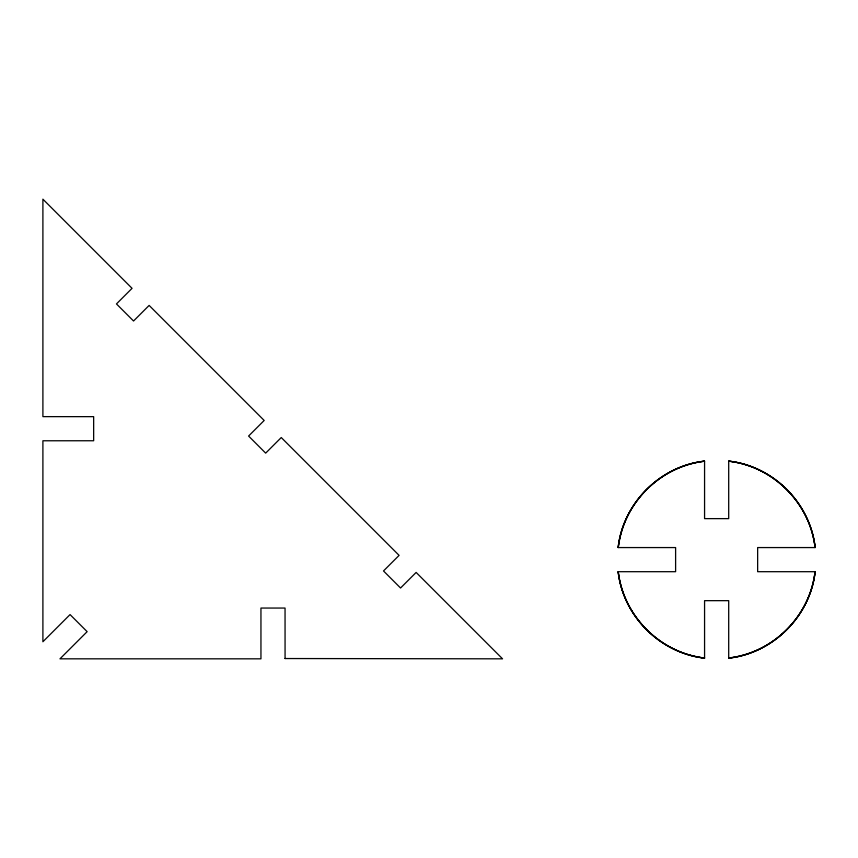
<?xml version="1.0" encoding="UTF-8"?>
<svg xmlns="http://www.w3.org/2000/svg" width="858" height="858" viewBox="0 0 858 858"><rect width="100%" height="100%" fill="white"/><g stroke="black" fill="none" stroke-linecap="round" stroke-linejoin="round"><path stroke-width="1.29" d="M618.178 547.565C622.844 503.474 660.478 465.84 704.568 461.175L704.568 518.629L728.699 518.629L728.699 461.175C772.801 465.84 810.435 503.474 815.1 547.565L757.646 547.565L757.646 571.696L815.1 571.696C810.435 615.797 772.801 653.431 728.699 658.097L728.699 600.664L704.568 600.664L704.568 658.097C660.478 653.378 622.887 615.797 618.178 571.696L675.611 571.696L675.611 547.565L618.178 547.565C622.908 503.474 660.478 465.905 704.568 461.175A99.163 99.163 0 0 0 618.307 547.415M728.699 658.097C772.801 653.367 810.37 615.797 815.1 571.696A99.163 99.163 0 0 1 728.86 657.979M728.699 461.175C772.801 465.905 810.37 503.474 815.1 547.565M704.568 658.097C660.467 653.099 623.176 615.808 618.178 571.696M728.86 461.143A99.163 99.163 0 0 1 815.132 547.415M704.579 658.032A99.013 99.013 0 0 1 618.243 571.696M285.071 658.536L502.541 658.826L416.141 572.425L400.557 588.009L383.505 570.956L399.099 555.373L281.263 437.537L265.669 453.131L248.595 436.046L264.178 420.463L149.131 305.416L133.548 320.999L116.463 303.925L132.057 288.331L42.9 199.174L42.9 416.634L93.651 416.656L93.651 440.755L42.9 440.776L42.9 641.741L70.056 614.585L87.141 631.66L59.974 658.826L260.95 658.826L260.95 608.054L285.049 608.054L285.071 658.536"/></g></svg>
